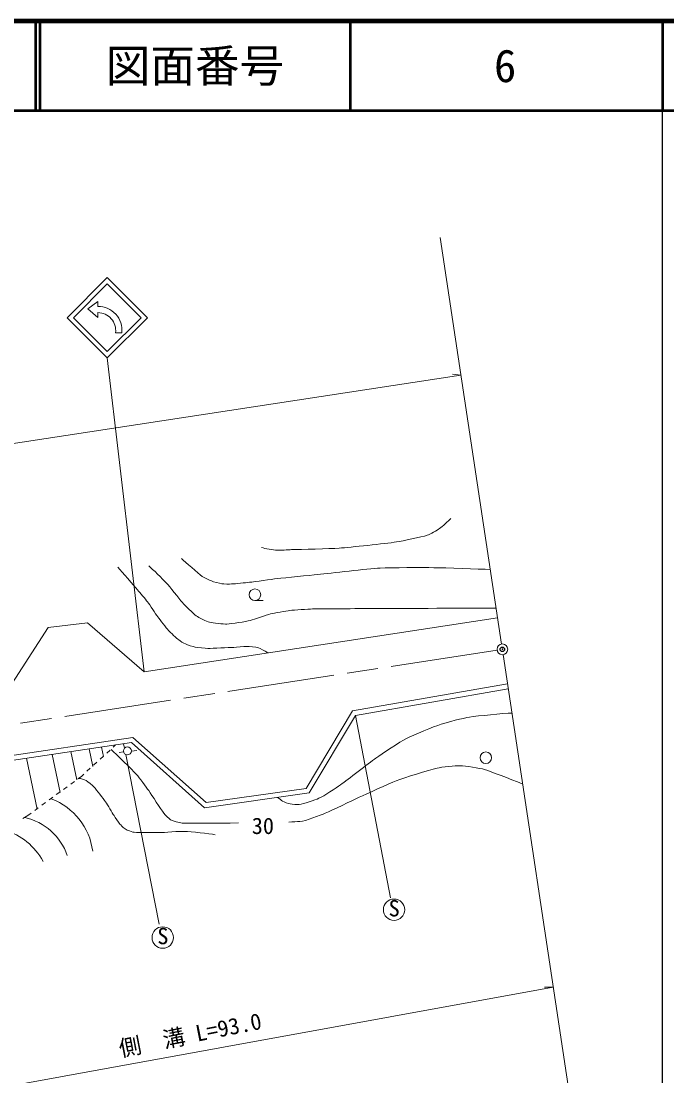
# Model space of a CAD drawing. Units: millimetres, scale not verified. Extents: x 40000 to 680000, y 20000 to 380000.
# Drawn here: x 507142 to 579500, y 261920 to 380000 of the extents above; entities that cross this region are included whole.
import ezdxf
from ezdxf.enums import TextEntityAlignment as Align

# ---------------------------------------------------------------- set-up
doc = ezdxf.new("R2010")
doc.units = ezdxf.units.MM
doc.header["$LTSCALE"] = 1000
doc.header["$PDMODE"] = 32
doc.header["$PDSIZE"] = 500
doc.linetypes.add('CHAIN', pattern=[18.5, 12, -1.5, 3.5, -1.5])
for name, color, linetype, lineweight in [('M-BGD', 7, 'Continuous', 13), ('M-BMK', 2, 'CHAIN', 13), ('M-STR-HTXT', 7, 'Continuous', 13), ('M-TTL', 2, 'Continuous', 140), ('M-TTL-BAND', 7, 'Continuous', 25), ('M-TTL-LINE', 7, 'Continuous', 50), ('M-TTL-TXT', 7, 'Continuous', 13), ('M-WORK', 1, 'Continuous', 13)]:
    doc.layers.add(name, color=color, linetype=linetype, lineweight=lineweight)
doc.layers.add('M-OTRS', color=6, linetype='Continuous')
doc.styles.add('ＭＳ ゴシック', font='')
doc.styles.get('ＭＳ ゴシック').set_extended_font_data('MS Gothic')

msp = doc.modelspace()

# ---------------------------------------------------------------- linework, layer by layer
at = {"layer": 'M-BGD'}
msp.add_circle((561063, 309674), 600, dxfattribs=at)
at = {"layer": 'M-BMK'}
msp.add_line((560470, 309583), (464063, 294812), dxfattribs=at)
at = {"layer": 'M-OTRS'}
msp.add_point((561063, 309674), dxfattribs=at)
at = {"layer": 'M-STR-HTXT'}
for p, q in [((433449, 321559), (556417, 340368)), ((556417, 340368), (555490, 340479)), ((566766, 271852), (565782, 271857))]:
    msp.add_line(p, q, dxfattribs=at)
msp.add_lwpolyline([(566766, 271852), (474601, 255108), (475518, 255462)], dxfattribs=at)
at = {"layer": 'M-TTL'}
msp.add_line((680000, 380000), (40000, 380000), dxfattribs=at)
at = {"layer": 'M-TTL-BAND'}
msp.add_line((579000, 20000), (579000, 370000), dxfattribs=at)
at = {"layer": 'M-TTL-LINE'}
for p, q in [((508747, 380000), (508747, 370000)), ((509247, 380000), (509247, 370000)), ((543997, 380000), (543997, 370000)), ((579000, 380000), (579000, 370000)), ((40000, 370000), (680000, 370000))]:
    msp.add_line(p, q, dxfattribs=at)
at = {"layer": 'M-WORK'}
for p, q in [((554098, 355789), (560973, 310267)), ((515754, 348615), (514629, 347778)), ((515754, 348615), (515754, 348062)), ((514629, 347778), (515754, 346820)), ((515754, 347362), (515754, 346820)), ((518427, 345112), (517723, 345112)), ((516797, 342295), (520932, 307147)), ((533341, 315138), (534248, 315138)), ((560528, 313213), (520932, 307147)), ((561153, 309080), (569160, 256061)), ((561646, 305812), (544257, 302779)), ((561728, 305268), (544600, 302281)), ((548524, 281857), (544604, 302281)), ((519669, 299816), (471944, 292707)), ((519496, 299234), (472248, 292196)), ((517738, 298972), (517477, 298733)), ((518732, 298617), (518635, 299106)), ((511513, 293649), (510624, 297912)), ((513388, 295057), (512727, 298226)), ((515170, 296558), (514759, 298528)), ((516370, 297720), (516002, 297382)), ((516390, 297673), (516168, 298738)), ((517108, 298395), (516739, 298058)), ((518135, 298124), (518618, 298181)), ((522624, 278896), (518876, 297886)), ((519501, 298286), (520118, 298359)), ((508936, 291785), (507748, 297484)), ((515633, 297045), (515264, 296707)), ((513897, 295455), (513513, 295174)), ((514158, 295694), (513897, 295455)), ((514895, 296369), (514527, 296032)), ((512302, 294289), (511898, 293994)), ((513109, 294879), (512705, 294584)), ((510687, 293109), (510283, 292814)), ((511494, 293699), (511091, 293404)), ((509072, 291929), (508668, 291634)), ((509879, 292519), (509476, 292224)), ((507881, 291059), (507354, 290748)), ((508265, 291339), (507881, 291059))]:
    msp.add_line(p, q, dxfattribs=at)
for points in [[(521297, 346795), (516797, 351295), (512297, 346795), (516797, 342295)], [(520590, 346795), (516797, 350588), (513004, 346795), (516797, 343002)]]:
    msp.add_lwpolyline(points, close=True, dxfattribs=at)
for points in [[(520932, 307147), (514586, 312627), (510190, 312118), (505434, 304772)], [(544257, 302779), (539078, 294100), (527873, 292514), (519669, 299816)], [(544600, 302281), (539416, 293593), (527698, 291933), (519496, 299234)]]:
    msp.add_lwpolyline(points, dxfattribs=at)
for centre, radius in [((533341, 315786), 648), ((519052, 298300), 450), ((559212, 297544), 648), ((548932, 280522), 1200), ((523018, 277412), 1200)]:
    msp.add_circle(centre, radius, dxfattribs=at)
for centre, radius, start, end in [((515762, 345383), 2679, 354.19043, 90.17412), ((515762, 345383), 1979, 352.12421, 90.23571), ((508000, 286156), 7223, 7.24563, 69.56137), ((506119, 284447), 6558, 19.08494, 77.38188), ((503102, 282375), 7419, 28.64745, 72.83387)]:
    msp.add_arc(centre, radius, start, end, dxfattribs=at)
for points, knots in [([(555279, 324326), (555058, 324073), (554309, 323395), (554036, 323200), (553778, 323016), (552946, 322539), (552643, 322445), (551969, 322234), (549894, 321791), (549196, 321689), (547918, 321502), (544062, 321098), (542774, 321004), (541707, 320926), (538498, 320867), (537429, 320830), (537105, 320818), (536133, 320741), (535809, 320763), (535461, 320788), (534426, 320967), (534090, 321061)], [0, 0, 0, 0, 1, 1, 1, 2, 2, 2, 3, 3, 3, 4, 4, 4, 5, 5, 5, 6, 6, 6, 7, 7, 7, 7]), ([(517999, 318853), (518441, 318348), (519759, 316826), (520196, 316316), (520421, 316054), (521099, 315270), (521306, 314994), (521553, 314665), (522219, 313625), (522463, 313294), (522692, 312983), (523407, 312069), (523667, 311783), (523876, 311553), (524557, 310915), (524800, 310720), (524937, 310611), (525394, 310342), (525556, 310272), (525765, 310181), (526418, 309962), (526642, 309918), (526921, 309862), (527773, 309778), (528058, 309776), (528639, 309773), (530382, 309866), (530962, 309894), (531255, 309908), (532133, 309994), (532426, 309989), (532687, 309984), (533482, 309944), (533725, 309847), (533947, 309758), (534383, 309518), (534792, 309270)], [0, 0, 0, 0, 1, 1, 1, 2, 2, 2, 3, 3, 3, 4, 4, 4, 5, 5, 5, 6, 6, 6, 7, 7, 7, 8, 8, 8, 9, 9, 9, 10, 10, 10, 11, 11, 11, 12, 12, 12, 12]), ([(521448, 319015), (521860, 318662), (523031, 317531), (523398, 317131), (523786, 316709), (524830, 315340), (525216, 314917), (525506, 314599), (526422, 313683), (526770, 313429), (527037, 313234), (527937, 312788), (528257, 312702), (528636, 312600), (529815, 312487), (530207, 312504), (530735, 312527), (532304, 312782), (532818, 312900), (533285, 313008), (534635, 313510), (535099, 313628), (535523, 313735), (536814, 313972), (537248, 314024), (537754, 314085), (539283, 314179), (539793, 314190), (541255, 314221), (545642, 314229), (547104, 314236), (549757, 314248), (557714, 314279), (560366, 314288)], [0, 0, 0, 0, 1, 1, 1, 2, 2, 2, 3, 3, 3, 4, 4, 4, 5, 5, 5, 6, 6, 6, 7, 7, 7, 8, 8, 8, 9, 9, 9, 10, 10, 10, 11, 11, 11, 11]), ([(559714, 318604), (558450, 318670), (554652, 318794), (553386, 318810), (552183, 318826), (548571, 318834), (547370, 318764), (545973, 318682), (541800, 318194), (540407, 318053), (539491, 317960), (536741, 317695), (535826, 317590), (535204, 317519), (533347, 317247), (532726, 317174), (532328, 317127), (531133, 317011), (530733, 316990), (530511, 316979), (529843, 316982), (529623, 317014), (529385, 317049), (528683, 317238), (528458, 317324), (528245, 317404), (527627, 317703), (527446, 317840), (526954, 318210), (525549, 319416), (525108, 319846)], [0, 0, 0, 0, 1, 1, 1, 2, 2, 2, 3, 3, 3, 4, 4, 4, 5, 5, 5, 6, 6, 6, 7, 7, 7, 8, 8, 8, 9, 9, 9, 10, 10, 10, 10]), ([(562141, 302538), (561183, 302505), (558319, 302232), (557373, 302083), (556727, 301982), (554819, 301500), (554200, 301290), (553408, 301022), (551074, 300089), (550332, 299704), (549607, 299326), (547564, 297958), (546895, 297489), (546083, 296920), (543739, 295085), (542928, 294514), (542462, 294186), (541030, 293240), (540515, 292994), (540097, 292793), (538756, 292388), (538301, 292299), (538103, 292261), (537493, 292326), (537295, 292366), (537118, 292401), (536595, 292572), (536445, 292673), (536314, 292760), (536110, 292913), (535879, 293092)], [0, 0, 0, 0, 1, 1, 1, 2, 2, 2, 3, 3, 3, 4, 4, 4, 5, 5, 5, 6, 6, 6, 7, 7, 7, 8, 8, 8, 9, 9, 9, 10, 10, 10, 10]), ([(517218, 298455), (517819, 297931), (519536, 296258), (520076, 295670), (520384, 295335), (521183, 294224), (521445, 293852), (521796, 293354), (522774, 291808), (523141, 291321), (523267, 291153), (523715, 290693), (523901, 290594), (524137, 290468), (524922, 290234), (525190, 290230), (526463, 290213), (528968, 290210), (531514, 290232)], [0, 0, 0, 0, 1, 1, 1, 2, 2, 2, 3, 3, 3, 4, 4, 4, 5, 5, 5, 6, 6, 6, 6]), ([(537132, 290338), (537622, 290356), (538047, 290376), (538385, 290399), (538981, 290440), (540674, 291099), (541228, 291325), (542001, 291641), (544248, 292759), (545008, 293106), (545837, 293485), (548319, 294638), (549173, 294957), (550071, 295293), (552820, 296155), (553754, 296373), (554261, 296492), (555825, 296648), (556346, 296632), (556898, 296616), (558550, 296386), (559076, 296216), (559911, 295944), (561778, 295222), (563342, 294582)], [0, 0, 0, 0, 1, 1, 1, 2, 2, 2, 3, 3, 3, 4, 4, 4, 5, 5, 5, 6, 6, 6, 7, 7, 7, 8, 8, 8, 8]), ([(513611, 295229), (513782, 295214), (514282, 295058), (514431, 294973), (514626, 294862), (515150, 294430), (515302, 294264), (515589, 293951), (516372, 292942), (516617, 292595), (516825, 292300), (517367, 291364), (517561, 291060), (517684, 290868), (518059, 290293), (518202, 290116), (518289, 290008), (518599, 289729), (518708, 289644), (518786, 289583), (519039, 289428), (519130, 289391), (519263, 289336), (519677, 289198), (519821, 289188), (520372, 289151), (522028, 289144), (522580, 289155), (523162, 289166), (524903, 289318), (525484, 289296), (526168, 289271), (528211, 289044), (528884, 288918)], [0, 0, 0, 0, 1, 1, 1, 2, 2, 2, 3, 3, 3, 4, 4, 4, 5, 5, 5, 6, 6, 6, 7, 7, 7, 8, 8, 8, 9, 9, 9, 10, 10, 10, 11, 11, 11, 11])]:
    msp.add_open_spline(points, degree=3, knots=knots, dxfattribs=at)

# ---------------------------------------------------------------- texts
at = {"layer": 'M-STR-HTXT', "style": 'ＭＳ ゴシック'}
msp.add_text('側\u3000溝 L=93.0', height=1833, rotation=11.2, dxfattribs=at).set_placement((526374, 265089), align=Align.BOTTOM_CENTER)
at = {"layer": 'M-TTL-TXT', "style": 'ＭＳ ゴシック'}
for s, p in [('図面番号', (526622, 375000)), ('6', (561372, 375000))]:
    msp.add_text(s, height=3666, dxfattribs=at).set_placement(p, align=Align.MIDDLE_CENTER)
at = {"layer": 'M-WORK', "style": 'ＭＳ ゴシック'}
msp.add_text('30', height=1833, rotation=359.998, dxfattribs=at).set_placement((534231, 288448), align=Align.BOTTOM_CENTER)
for p in [(548941, 279220), (523027, 276110)]:
    msp.add_text('S', height=1833, dxfattribs=at).set_placement(p, align=Align.BOTTOM_CENTER)

doc.saveas('drawing.dxf')
